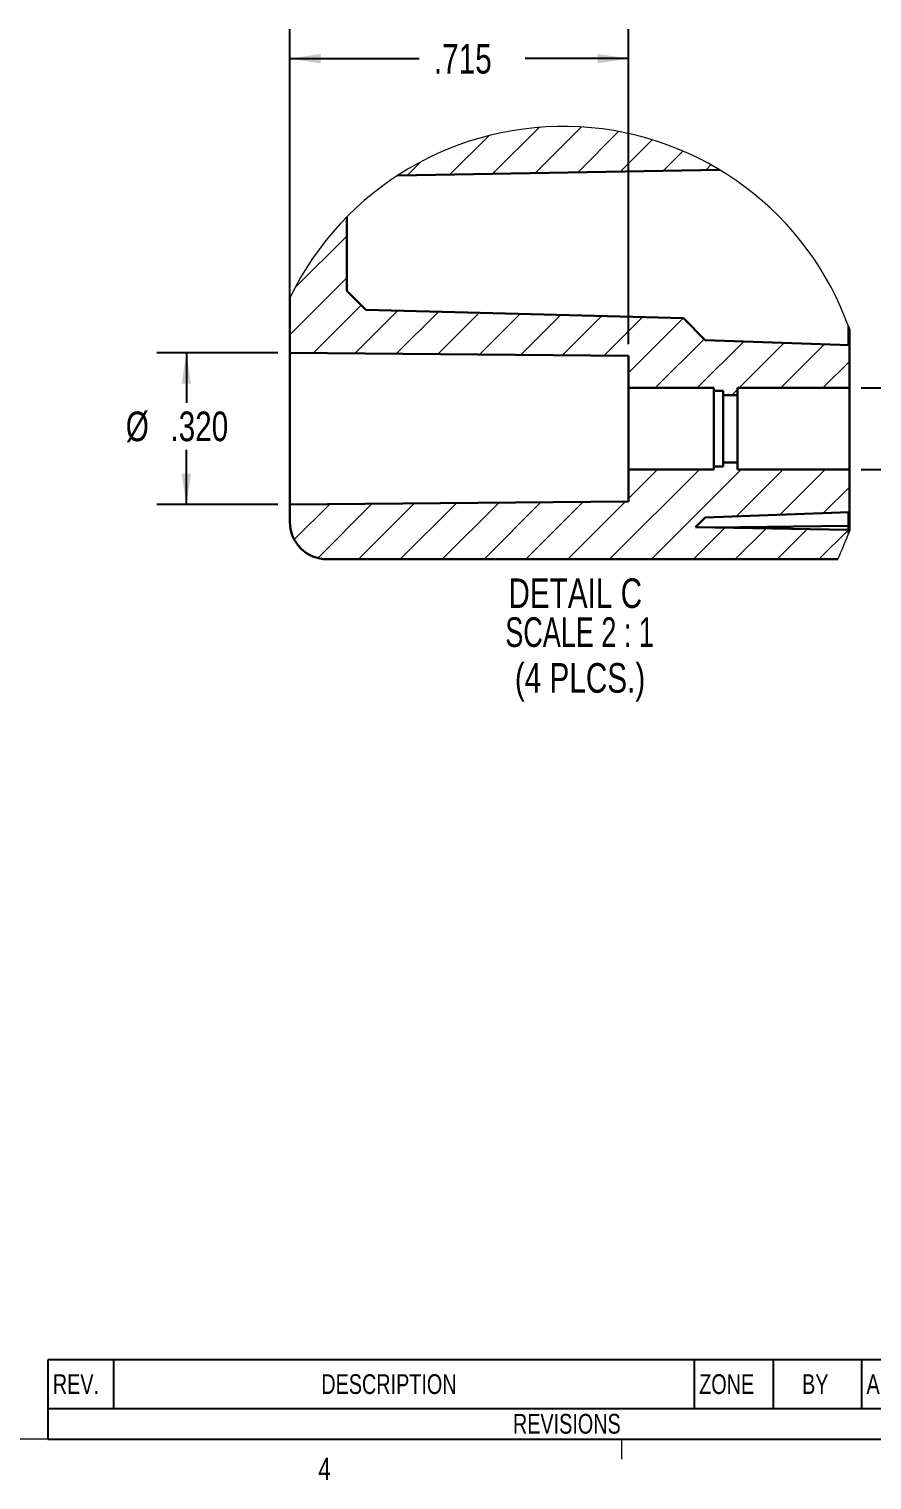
# Model space of a CAD drawing. Header units: inches. Extents: x 0.3 to 21.8, y 0.2 to 16.9.
# Drawn here: x 11.15 to 14.71, y 0.24 to 6.36 of the extents above; entities that cross this region are included whole.
import ezdxf

# ---------------------------------------------------------------- set-up
doc = ezdxf.new("R2010")
doc.units = ezdxf.units.IN
doc.header["$MEASUREMENT"] = 0
doc.layers.add('SLD-0', color=7, linetype='Continuous')
doc.styles.add('SLDTEXTSTYLE1', font='TXT', dxfattribs={"width": 0.75})
doc.styles.add('SLDTEXTSTYLE4', font='TXT', dxfattribs={"width": 0.681818})
doc.dimstyles.new('SLDDIMSTYLE10', dxfattribs={"dimtxt": 0.125, "dimasz": 0.13, "dimexe": 0, "dimexo": 0.0625, "dimgap": 0.03125, "dimtad": 0, "dimtih": 1, "dimtoh": 1, "dimdec": 3, "dimlfac": 0.5, "dimrnd": 1e-09, "dimzin": 12, "dimdsep": 46, "dimtxsty": 'SLDTEXTSTYLE1', "dimsah": 1, "dimcen": 0.09, "dimadec": 0, "dimazin": 3, "dimtfac": 1, "dimtdec": 3, "dimtmove": 0, "dimatfit": 0, "dimfxl": 0, "dimfrac": 2, "dimtolj": 1, "dimtzin": 12, "dimarcsym": 0})
doc.dimstyles.new('SLDDIMSTYLE11', dxfattribs={"dimtxt": 0.125, "dimasz": 0.13, "dimexe": 0, "dimexo": 0.0625, "dimgap": 0.03125, "dimtad": 0, "dimtih": 1, "dimtoh": 1, "dimdec": 3, "dimlfac": 0.5, "dimrnd": 1e-09, "dimzin": 4, "dimdsep": 46, "dimtxsty": 'SLDTEXTSTYLE1', "dimsah": 1, "dimcen": 0.09, "dimadec": 0, "dimazin": 1, "dimtfac": 1, "dimtdec": 3, "dimtofl": 0, "dimtmove": 0, "dimatfit": 3, "dimfxl": 0, "dimfrac": 2, "dimtolj": 1, "dimtzin": 12, "dimarcsym": 0})
doc.dimstyles.new('SLDDIMSTYLE9', dxfattribs={"dimtxt": 0.125, "dimasz": 0.13, "dimexe": 0, "dimexo": 0.0625, "dimgap": 0.03125, "dimtad": 0, "dimtih": 1, "dimtoh": 1, "dimdec": 3, "dimlfac": 0.5, "dimrnd": 1e-09, "dimzin": 12, "dimdsep": 46, "dimtxsty": 'SLDTEXTSTYLE1', "dimsah": 1, "dimcen": 0.09, "dimadec": 0, "dimazin": 3, "dimtfac": 1, "dimtdec": 3, "dimtofl": 0, "dimtmove": 0, "dimatfit": 3, "dimfxl": 0, "dimfrac": 2, "dimtolj": 1, "dimtzin": 12, "dimarcsym": 0})

# ---------------------------------------------------------------- blocks, each defined once
blk = doc.blocks.new('SW_TABLEANNOTATION_0')
at = {"layer": 'SLD-0', "color": 0}
for p, q in [((0, 0), (0, -0.3349)), ((4.4719, 0), (0, 0)), ((0.2775, 0), (0.2775, -0.2052)), ((2.7288, 0), (2.7288, -0.2052)), ((3.0624, 0), (3.0624, -0.2052)), ((3.4352, 0), (3.4352, -0.2052)), ((3.8628, 0), (3.8628, -0.2052)), ((4.4719, -0.3349), (4.4719, 0)), ((0, -0.2052), (4.4719, -0.2052)), ((0, -0.3349), (4.4719, -0.3349))]:
    blk.add_line(p, q, dxfattribs=at)
at = {"layer": 'SLD-0', "color": 0, "attachment_point": 1, "style": 'SLDTEXTSTYLE1'}
for s, insert, char_height in [('REV.', (0.0209, -0.0607), 0.08333), ('DESCRIPTION', (1.1543, -0.0607), 0.083333), ('ZONE', (2.7497, -0.0607), 0.08333), ('BY', (3.1841, -0.0607), 0.08333), ("APPR'D", (3.4561, -0.0607), 0.08333), ('DATE', (4.0314, -0.0607), 0.08333), ('REVISIONS', (1.9634, -0.2282), 0.08333)]:
    blk.add_mtext(s, dxfattribs=dict(at, insert=insert, char_height=char_height))
blk = doc.blocks.new('SW_HATCH_1')
at = {"color": 0, "linetype": 'Continuous', "lineweight": 0}
for p, q in [((0.8124, 0.4589), (0.6161, 0.2626)), ((0.9909, 0.4606), (0.796, 0.2657)), ((1.1483, 0.4412), (0.9759, 0.2688)), ((0.6009, 0.4241), (0.4362, 0.2594)), ((1.2902, 0.4064), (1.1559, 0.272)), ((0.3137, 0.3137), (0.2563, 0.2563)), ((1.4195, 0.3589), (1.3358, 0.2751)), ((1.538, 0.3006), (1.5157, 0.2783)), ((0, 0), (-0.2186, -0.2186)), ((0, -0.1768), (-0.24, -0.4168)), ((0.0613, -0.2922), (-0.1409, -0.4945)), ((0.2151, -0.3153), (0.0343, -0.496)), ((0.3873, -0.3198), (0.2096, -0.4975)), ((0.5596, -0.3243), (0.3848, -0.499)), ((0.7319, -0.3288), (0.5601, -0.5006)), ((0.9041, -0.3333), (0.7353, -0.5021)), ((1.0764, -0.3378), (0.9106, -0.5036)), ((1.2487, -0.3423), (1.0858, -0.5052)), ((1.4209, -0.3468), (1.19, -0.5778)), ((1.5097, -0.4348), (1.303, -0.6416)), ((1.6763, -0.445), (1.4797, -0.6416)), ((1.8471, -0.451), (1.6565, -0.6416)), ((2.0179, -0.4569), (1.8333, -0.6416)), ((2.1222, -0.5294), (2.0101, -0.6416)), ((1.65, -0.6481), (1.6265, -0.6716)), ((1.4893, -0.9856), (1.1101, -1.3648)), ((1.3125, -0.9856), (1.19, -1.1081)), ((1.6661, -0.9856), (1.2869, -1.3648)), ((1.8428, -0.9856), (1.6452, -1.1832)), ((2.0196, -0.9856), (1.8284, -1.1768)), ((2.1222, -1.0598), (2.0115, -1.1705)), ((-0.0715, -1.1321), (-0.2212, -1.2819)), ((0.1069, -1.1306), (-0.1222, -1.3597)), ((0.2852, -1.129), (0.0494, -1.3648)), ((0.4635, -1.1274), (0.2262, -1.3648)), ((0.6419, -1.1259), (0.403, -1.3648)), ((0.8202, -1.1243), (0.5798, -1.3648)), ((0.9985, -1.1228), (0.7566, -1.3648)), ((1.1769, -1.1212), (0.9333, -1.3648)), ((1.5968, -1.2317), (1.4637, -1.3648)), ((1.7705, -1.2347), (1.6404, -1.3648)), ((1.9442, -1.2377), (1.8172, -1.3648)), ((2.118, -1.2408), (1.994, -1.3648))]:
    blk.add_line(p, q, dxfattribs=at)
blk = doc.blocks.new('_D_10')
at = {"layer": 'SLD-0'}
for p, q in [((12.2478, 5.0468), (12.2478, 6.3645)), ((13.6778, 5.0343), (13.6778, 6.3645)), ((12.2478, 6.2395), (12.7936, 6.2395)), ((13.6778, 6.2395), (13.2418, 6.2395))]:
    blk.add_line(p, q, dxfattribs=at)
for points in [[(12.2478, 6.2395), (12.3778, 6.2195), (12.3778, 6.2595)], [(13.6778, 6.2395), (13.5478, 6.2595), (13.5478, 6.2195)]]:
    blk.add_solid(points, dxfattribs=at)
at = {"layer": 'SLD-0', "insert": (12.8561, 6.3014), "char_height": 0.125, "attachment_point": 1, "style": 'SLDTEXTSTYLE1'}
blk.add_mtext('.715', dxfattribs=at)
blk = doc.blocks.new('_D_11')
at = {"layer": 'SLD-0'}
for p, q in [((15.1582, 4.8488), (15.1582, 5.0988)), ((14.66, 4.8488), (15.2832, 4.8488)), ((14.66, 4.5048), (15.2832, 4.5048)), ((15.1582, 4.5048), (15.1582, 4.2548))]:
    blk.add_line(p, q, dxfattribs=at)
for points in [[(15.1582, 4.8488), (15.1782, 4.9788), (15.1382, 4.9788)], [(15.1582, 4.5048), (15.1382, 4.3748), (15.1782, 4.3748)]]:
    blk.add_solid(points, dxfattribs=at)
at = {"layer": 'SLD-0', "char_height": 0.125, "attachment_point": 1, "style": 'SLDTEXTSTYLE1'}
for s, insert in [('2X', (14.8055, 4.7509)), ('%%c', (14.9994, 4.7489)), ('.172', (15.1878, 4.7489))]:
    blk.add_mtext(s, dxfattribs=dict(at, insert=insert))
blk = doc.blocks.new('_D_12')
at = {"layer": 'SLD-0'}
for p, q in [((12.1978, 4.9968), (11.686, 4.9968)), ((11.811, 4.9968), (11.811, 4.7865)), ((11.811, 4.3568), (11.811, 4.5881)), ((12.1978, 4.3568), (11.686, 4.3568))]:
    blk.add_line(p, q, dxfattribs=at)
for points in [[(11.811, 4.9968), (11.791, 4.8668), (11.831, 4.8668)], [(11.811, 4.3568), (11.831, 4.4868), (11.791, 4.4868)]]:
    blk.add_solid(points, dxfattribs=at)
at = {"layer": 'SLD-0', "char_height": 0.125, "attachment_point": 1, "style": 'SLDTEXTSTYLE1'}
for s, insert in [('%%c', (11.5552, 4.7493)), ('.320', (11.7437, 4.7493))]:
    blk.add_mtext(s, dxfattribs=dict(at, insert=insert))
blk = doc.blocks.new('SW_NOTE_6')
at = {"layer": 'SLD-0', "color": 0, "char_height": 0.125, "attachment_point": 2}
for s, insert, style in [('DETAIL C', (0.3457, 0.1611), 'SLDTEXTSTYLE1'), ('SCALE 2 : 1', (0.364, -0.0032), 'SLDTEXTSTYLE4')]:
    blk.add_mtext(s, dxfattribs=dict(at, insert=insert, style=style))

msp = doc.modelspace()

# ---------------------------------------------------------------- linework, layer by layer
at = {"color": 7, "linetype": 'Continuous', "lineweight": 30}
for p, q in [((14.06254, 5.76969), (12.7027, 5.74596)), ((12.48777, 5.25952), (12.48777, 5.57026)), ((12.24777, 4.99682), (12.24777, 5.22953)), ((12.56862, 5.17866), (12.48777, 5.25952)), ((13.90947, 5.14355), (12.56862, 5.17866)), ((14.00197, 5.05105), (13.90947, 5.14355)), ((14.60597, 5.10975), (14.60597, 5.02996)), ((14.60997, 5.02982), (14.60997, 5.09859)), ((14.60997, 5.02982), (14.00197, 5.05105)), ((14.60997, 4.84882), (14.60997, 5.02982)), ((13.67777, 4.98434), (12.24777, 4.99682)), ((12.24777, 4.35682), (12.24777, 4.99682)), ((13.67777, 4.84882), (13.67777, 4.98434)), ((14.03777, 4.84882), (13.67777, 4.84882)), ((13.67777, 4.50482), (13.67777, 4.84882)), ((14.03777, 4.83682), (14.03777, 4.84882)), ((14.60997, 4.84882), (14.13777, 4.84882)), ((14.13777, 4.84882), (14.13777, 4.81882)), ((14.60997, 4.50482), (14.60997, 4.84882)), ((14.07777, 4.83682), (14.03777, 4.83682)), ((14.03777, 4.51682), (14.03777, 4.83682)), ((14.07777, 4.81882), (14.07777, 4.83682)), ((14.13777, 4.81882), (14.07777, 4.81882)), ((14.07777, 4.53482), (14.07777, 4.81882)), ((14.13777, 4.53482), (14.13777, 4.81882)), ((14.07777, 4.51682), (14.07777, 4.53482)), ((14.07777, 4.53482), (14.13777, 4.53482)), ((14.13777, 4.53482), (14.13777, 4.50482)), ((13.67777, 4.3693), (13.67777, 4.50482)), ((13.67777, 4.50482), (14.03777, 4.50482)), ((14.03777, 4.50482), (14.03777, 4.51682)), ((14.03777, 4.51682), (14.07777, 4.51682)), ((14.13777, 4.50482), (14.60997, 4.50482)), ((14.60997, 4.32382), (14.60997, 4.50482)), ((12.24777, 4.35682), (13.67777, 4.3693)), ((12.24777, 4.28312), (12.24777, 4.35682)), ((13.96029, 4.26091), (14.00197, 4.30258)), ((14.00197, 4.30258), (14.60997, 4.32382)), ((14.60597, 4.32368), (14.60597, 4.2667)), ((14.60997, 4.24481), (14.60997, 4.32382)), ((13.96029, 4.26091), (14.60597, 4.24964)), ((14.03307, 4.25964), (14.60597, 4.2667)), ((14.60597, 4.2667), (14.60597, 4.24964)), ((14.60597, 4.24964), (14.60597, 4.23564)), ((14.60597, 4.23564), (14.60669, 4.23564)), ((12.40525, 4.12564), (14.561, 4.12564))]:
    msp.add_line(p, q, dxfattribs=at)
at = {"color": 7, "linetype": 'Continuous', "lineweight": 0}
for p, q in [((21.52288, 0.4106), (0.52288, 0.4106)), ((13.64788, 0.4106), (13.64788, 0.3258))]:
    msp.add_line(p, q, dxfattribs=at)
for centre, radius, start, end in [((13.40158, 4.6717), 1.28158, 19.456773, 154.197915), ((13.4016, 4.67169), 1.28156, 334.780344, 340.543297)]:
    msp.add_arc(centre, radius, start, end, dxfattribs=at)
at = {"color": 7, "linetype": 'Continuous', "lineweight": 30}
msp.add_arc((12.40525, 4.28312), 0.15748, 179.999818, 270.000156, dxfattribs=at)

# ---------------------------------------------------------------- block references
at = {"color": 7, "linetype": 'Continuous', "lineweight": 0}
msp.add_blockref('SW_HATCH_1', (12.48777, 5.4904), dxfattribs=at)
at = {"layer": 'SLD-0'}
for name, p in [('SW_NOTE_6', (13.10711, 3.88379)), ('SW_TABLEANNOTATION_0', (11.22635, 0.74546))]:
    msp.add_blockref(name, p, dxfattribs=at)

# ---------------------------------------------------------------- texts
at = {"color": 7, "linetype": 'Continuous', "lineweight": 0, "insert": (12.36796, 0.33199), "char_height": 0.09375, "attachment_point": 1, "style": 'SLDTEXTSTYLE1'}
msp.add_mtext('4', dxfattribs=at)
at = {"layer": 'SLD-0', "insert": (13.47313, 3.68727), "char_height": 0.125, "attachment_point": 2, "style": 'SLDTEXTSTYLE1'}
msp.add_mtext('(4 PLCS.)', dxfattribs=at)

# ---------------------------------------------------------------- dimensions: what is measured, and where the dimension line sits
at = {"layer": 'SLD-0'}
dim = msp.add_linear_dim(base=(13.67777, 6.23945), p1=(12.24777, 4.99682), p2=(13.67777, 4.98434), dimstyle='SLDDIMSTYLE9', dxfattribs=at)
dim.commit()
dim.dimension.update_dxf_attribs({"geometry": '_D_10', "text_midpoint": (13.01771, 6.23945), "dimtype": 160})
for base, p1, p2, text, dimstyle, picture, middle in [((15.1582, 4.84882), (14.60997, 4.50482), (14.60997, 4.84882), '2X%%c<>', 'SLDDIMSTYLE10', '_D_11', (15.1582, 4.68698)), ((11.81104, 4.99682), (12.24777, 4.35682), (12.24777, 4.99682), '%%c<>', 'SLDDIMSTYLE11', '_D_12', (11.81104, 4.6873))]:
    dim = msp.add_linear_dim(base=base, p1=p1, p2=p2, angle=90, text=text, dimstyle=dimstyle, dxfattribs=at)
    dim.commit()
    dim.dimension.update_dxf_attribs({"geometry": picture, "text_midpoint": middle, "dimtype": 160})

doc.saveas('drawing.dxf')
